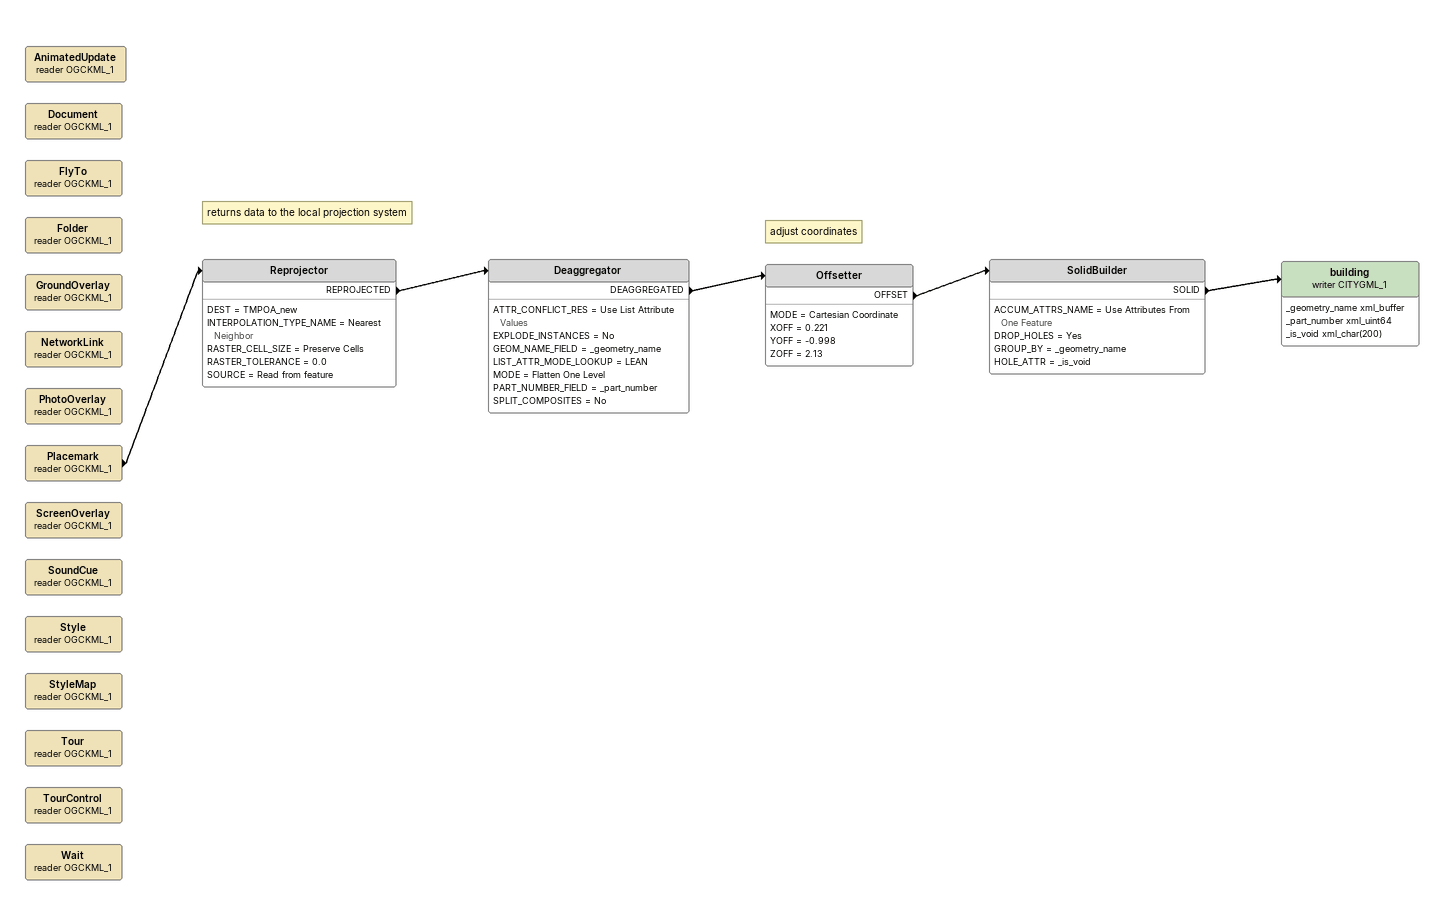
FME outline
AnimatedUpdate (reader OGCKML_1)
Document (reader OGCKML_1)
FlyTo (reader OGCKML_1)
Folder (reader OGCKML_1)
GroundOverlay (reader OGCKML_1)
NetworkLink (reader OGCKML_1)
PhotoOverlay (reader OGCKML_1)
Placemark (reader OGCKML_1)
    -> Reprojector
Note: returns data to the local projection system
Reprojector
    DEST = TMPOA_new
    INTERPOLATION_TYPE_NAME = Nearest Neighbor
    RASTER_CELL_SIZE = Preserve Cells
    RASTER_TOLERANCE = 0.0
    SOURCE = Read from feature
    REPROJECTED -> Deaggregator
Deaggregator
    ATTR_CONFLICT_RES = Use List Attribute Values
    EXPLODE_INSTANCES = No
    GEOM_NAME_FIELD = _geometry_name
    LIST_ATTR_MODE_LOOKUP = LEAN
    MODE = Flatten One Level
    PART_NUMBER_FIELD = _part_number
    SPLIT_COMPOSITES = No
    DEAGGREGATED -> Offsetter
Note: adjust coordinates
Offsetter
    MODE = Cartesian Coordinate
    XOFF = 0.221
    YOFF = -0.998
    ZOFF = 2.13
    OFFSET -> SolidBuilder
SolidBuilder
    ACCUM_ATTRS_NAME = Use Attributes From One Feature
    DROP_HOLES = Yes
    GROUP_BY = _geometry_name
    HOLE_ATTR = _is_void
    SOLID -> building (writer CITYGML_1)
building (writer CITYGML_1)
    attributes: _geometry_name xml_buffer, _part_number xml_uint64, _is_void xml_char(200)
ScreenOverlay (reader OGCKML_1)
SoundCue (reader OGCKML_1)
Style (reader OGCKML_1)
StyleMap (reader OGCKML_1)
Tour (reader OGCKML_1)
TourControl (reader OGCKML_1)
Wait (reader OGCKML_1)
